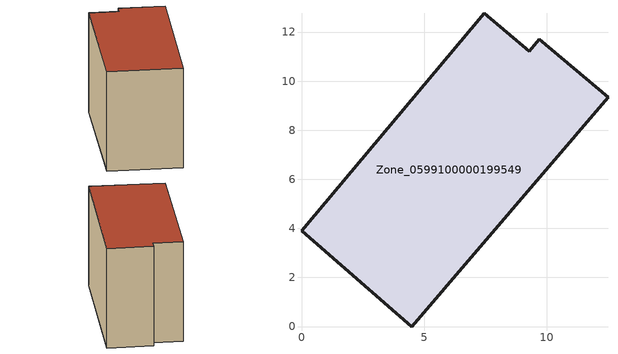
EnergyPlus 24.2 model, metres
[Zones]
Zone_0599100000199549
 floor ground (C_G): 4.5,0 0,3.9 7.45,12.76 9.29,11.22 9.68,11.7 12.49,9.34 z0
 wall outside (C_F): 4.5,0 12.49,9.34 9.68,11.7 9.29,11.22 7.45,12.76 0,3.9 4.5,0 z0:8.38
 roof outside (C_R): 0,3.9 4.5,0 12.49,9.34 9.68,11.7 9.29,11.22 7.45,12.76 z8.38
[BUILDING]
Pand.0599100000199549: North Axis=0; Terrain=City; Loads Convergence Tolerance Value=0.04; Temperature Convergence Tolerance Value=0.4; Solar Distribution=FullExterior; Maximum Number of Warmup Days=25; Minimum Number of Warmup Days=1
[Site:Location]
Rotterdam.The.Hague.AP_ZH_NLD Design_Conditions: Latitude=51.96; Longitude=4.45; Time Zone=1; Elevation=-4.5
[SITE:GROUNDTEMPERATURE:BUILDINGSURFACE]
18, 18, 18, 18, 18, 18, 18, 18, 18, 18, 18, 18
[MATERIAL] Thermal Absorptance=0.9; Solar Absorptance=0.7; Visible Absorptance=0.7
Name | Roughness | Thickness | Conductivity | Density | Specific Heat
G.TI.1946-1964 | MediumSmooth | 0.15 | 1 | 540 | 1210
F.TI.1946-1964 | Rough | 0.3 | 0.857143 | 1920 | 840
R.TI.1946-1964 | MediumRough | 0.2 | 0.277778 | 1500 | 1000
[CONSTRUCTION]
C_G: G.TI.1946-1964
C_F: F.TI.1946-1964
C_R: R.TI.1946-1964
[ZONE]
Zone_0599100000199549: Type=1; Multiplier=1; Ceiling Height=Autocalculate; Volume=Autocalculate; Floor Area=autocalculate; Part of Total Floor Area=Yes
[ZONEINFILTRATION:DESIGNFLOWRATE]
Infil_Zone_0599100000199549: Zone or ZoneList or Space or SpaceList=Zone_0599100000199549; Schedule=AlwaysOn; Design Flow Rate Calculation Method=Flow/Area; Flow Rate per Floor Area=0.003; Constant Term Coefficient=1; Temperature Term Coefficient=0; Velocity Term Coefficient=0; Velocity Squared Term Coefficient=0
[HVACTEMPLATE:ZONE:IDEALLOADSAIRSYSTEM]
Zone_0599100000199549: Maximum Heating Supply Air Temperature=50; Minimum Cooling Supply Air Temperature=13; Maximum Heating Supply Air Humidity Ratio=0.0156; Minimum Cooling Supply Air Humidity Ratio=0.0077; Heating Limit=NoLimit; Cooling Limit=NoLimit; Dehumidification Control Type=ConstantSensibleHeatRatio; Cooling Sensible Heat Ratio=0.7; Dehumidification Setpoint=60; Humidification Control Type=None; Humidification Setpoint=30; Outdoor Air Method=None; Outdoor Air Flow Rate per Person=0.00944; Outdoor Air Flow Rate per Zone Floor Area=0; Outdoor Air Flow Rate per Zone=0; Demand Controlled Ventilation Type=None; Outdoor Air Economizer Type=NoEconomizer; Heat Recovery Type=None; Sensible Heat Recovery Effectiveness=0.7; Latent Heat Recovery Effectiveness=0.65
[ZONECONTROL:THERMOSTAT]
ThermostatControl_Zone_0599100000199549: Zone or ZoneList=Zone_0599100000199549; Control Type Schedule=DualSetpointControlType; Control 1=Thermostat_Zone_0599100000199549; Temperature Difference Between Cutout And Setpoint=0
[THERMOSTATSETPOINT:DUALSETPOINT]
Thermostat_Zone_0599100000199549: Heating Setpoint Temperature Schedule=HeatingSetpoint_Zone_0599100000199549; Cooling Setpoint Temperature Schedule=CoolingSetpoint_Zone_0599100000199549
[SCHEDULE:COMPACT]
HeatingSetpoint_Zone_0599100000199549: Through: 12/31, For: AllDays, Until: 24:00, 21
CoolingSetpoint_Zone_0599100000199549: Through: 12/31, For: AllDays, Until: 24:00, 24
DualSetpointControlType: Through: 12/31, For: AllDays, Until: 24:00, 4
AlwaysOn: Through: 12/31, For: AllDays, Until: 24:00, 1
